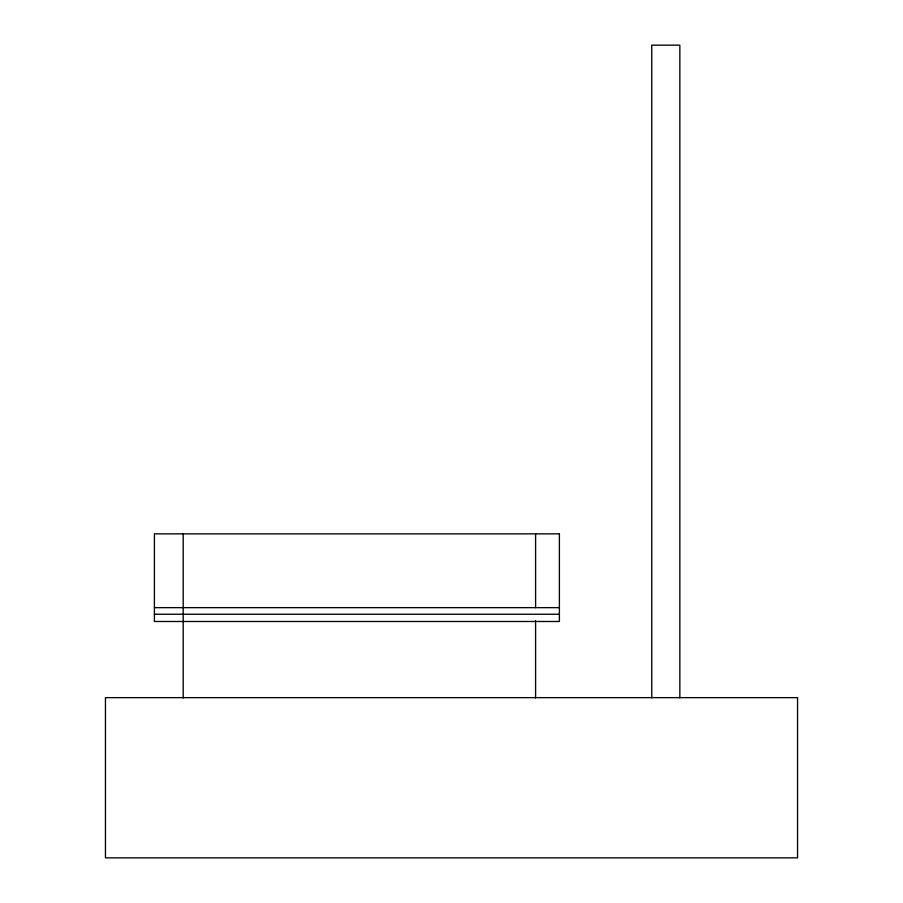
<?xml version="1.0" encoding="UTF-8"?>
<svg xmlns="http://www.w3.org/2000/svg" width="903" height="903" viewBox="0 0 903 903"><rect width="100%" height="100%" fill="white"/><g stroke="black" fill="none" stroke-linecap="round" stroke-linejoin="round"><path stroke-width="1.35" d="M154.402 607.651L559.397 607.651M154.402 614.243L559.397 614.243M679.846 697.872L679.846 45.15L651.774 45.15L651.774 697.872M535.592 533.854L535.592 607.651M535.592 620.53L535.592 697.985M183.196 533.854L183.196 697.985M559.397 533.854L154.402 533.854L154.402 621.49L559.397 621.49L559.397 533.854M797.552 697.647L105.448 697.647L105.448 857.85L797.552 857.85L797.552 697.647"/></g></svg>
